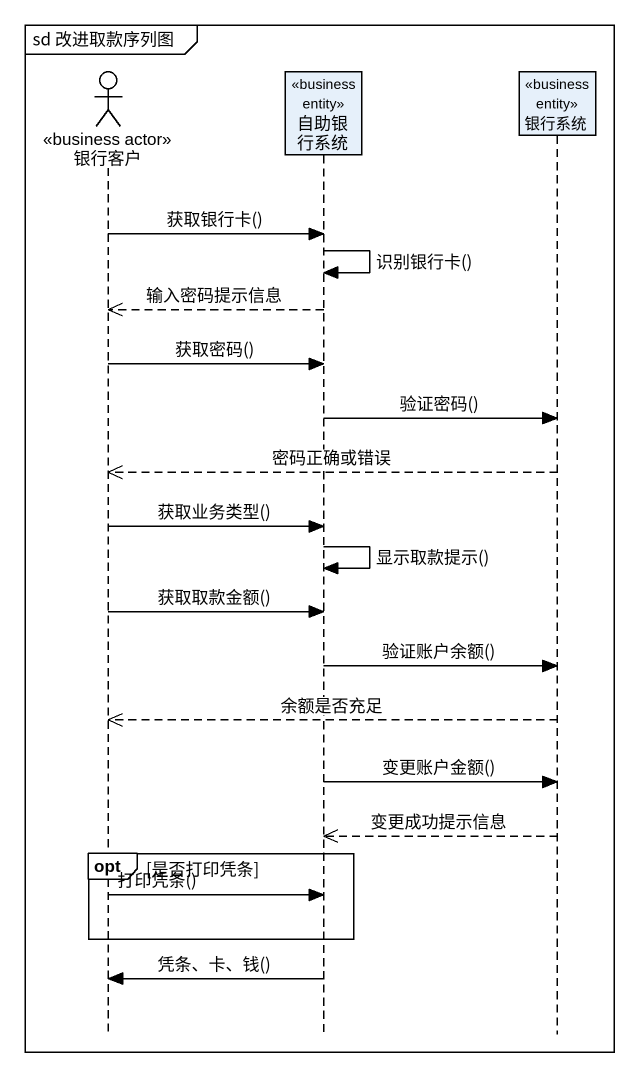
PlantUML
@startuml
mainframe sd 改进取款序列图
hide footbox
actor 银行客户 <<business actor>>
participant 自助银行系统 <<business entity>>
participant 银行系统 <<business entity>>

银行客户 -> 自助银行系统 : 获取银行卡()
自助银行系统 -> 自助银行系统 : 识别银行卡()
自助银行系统 -->> 银行客户 : 输入密码提示信息
银行客户 -> 自助银行系统 : 获取密码()
自助银行系统 -> 银行系统 : 验证密码()
银行系统 -->> 银行客户 : 密码正确或错误
银行客户 -> 自助银行系统 : 获取业务类型()
自助银行系统 -> 自助银行系统 : 显示取款提示()
银行客户 -> 自助银行系统 : 获取取款金额()
自助银行系统 -> 银行系统 : 验证账户余额()
银行系统 -->> 银行客户 : 余额是否充足
自助银行系统 -> 银行系统 : 变更账户金额()
银行系统 -->> 自助银行系统 : 变更成功提示信息
opt 是否打印凭条
  银行客户 -> 自助银行系统 : 打印凭条()
end
自助银行系统 -> 银行客户 : 凭条、卡、钱()
@enduml
